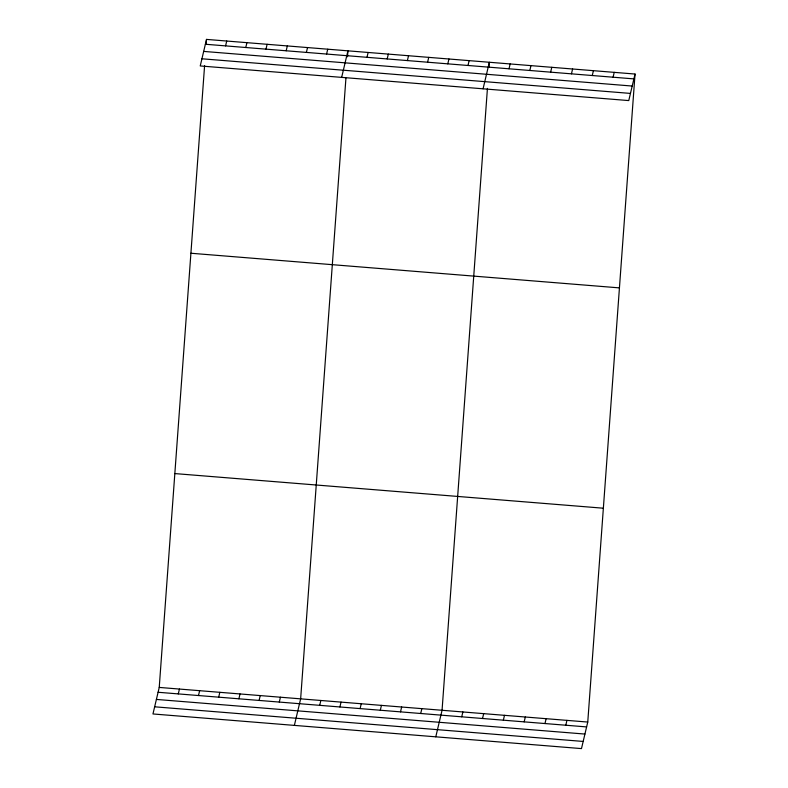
<?xml version="1.0" encoding="UTF-8"?>
<svg xmlns="http://www.w3.org/2000/svg" width="788" height="788" viewBox="0 0 788 788"><rect width="100%" height="100%" fill="white"/><g stroke="black" fill="none" stroke-linecap="round" stroke-linejoin="round"><path stroke-width="1.18" d="M635.039 74.042L628.765 100.578L200.241 65.946L206.515 39.4L635.039 74.042L587.759 722.054L581.485 748.6L152.961 713.958L159.235 687.422L204.604 65.532M206.17 44.148L206.515 39.4M345.932 78.16L300.642 698.848L294.367 725.393M347.498 56.775L347.932 50.826L341.657 77.372M487.437 88.394L442.058 710.284L435.784 736.819M488.993 67.01L489.348 62.262L483.074 88.798M225.575 45.881L226.717 41.035M245.777 47.516L246.92 42.67M265.98 49.151L267.122 44.295M286.182 50.777L287.325 45.931M306.384 52.412L307.527 47.566M326.587 54.047L327.729 49.201M178.285 693.903L179.437 689.057M198.487 695.538L199.64 690.682M366.981 57.307L368.134 52.461M218.69 697.163L219.832 692.317M387.184 58.942L388.336 54.096M238.892 698.798L240.035 693.952M407.386 60.578L408.539 55.731M259.094 700.433L260.237 695.587M427.589 62.213L428.741 57.366M279.297 702.069L280.439 697.222M447.791 63.848L448.943 58.992M467.993 65.473L469.146 60.627M319.701 705.329L320.844 700.483M339.904 706.964L341.046 702.118M509.009 68.792L510.161 63.946M360.106 708.599L361.249 703.753M529.822 70.477L530.974 65.631M380.309 710.234L381.451 705.378M550.645 72.161L551.787 67.305M400.511 711.86L401.653 707.013M571.458 73.836L572.6 68.989M420.713 713.495L421.856 708.648M592.271 75.52L593.413 70.674M461.729 716.814L462.871 711.968M613.084 77.204L614.226 72.358M482.542 718.498L483.684 713.642M503.355 720.173L504.497 715.327M524.168 721.857L525.32 717.011M544.981 723.542L546.133 718.695M565.794 725.226L566.946 720.38M205.373 44.246L633.897 78.889M203.678 51.407L632.203 86.05M201.935 58.785L630.459 93.417M190.913 253.244L619.437 287.886M174.838 473.578L603.362 508.211M159.235 687.422L587.759 722.054M158.083 692.268L586.607 726.91M156.388 699.429L584.923 734.061M154.645 706.806L583.179 741.439"/></g></svg>
